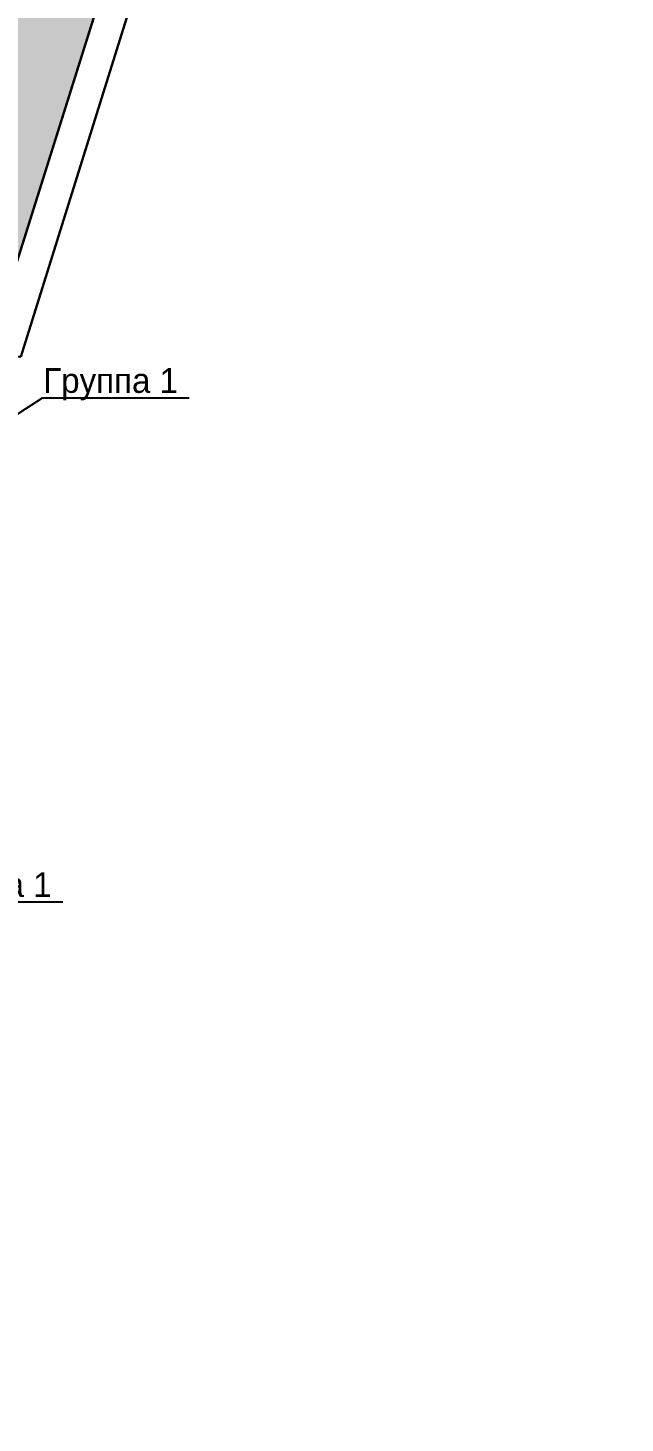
# Model space of a CAD drawing. Header units: millimetres. Extents: x -1042495 to -977915, y 3191218 to 3280168.
# Drawn here: x -985150 to -977915, y 3216048 to 3232953 of the extents above; entities that cross this region are included whole.
import ezdxf
from ezdxf import colors
from ezdxf.entities.mleader import LeaderData, LeaderLine
from ezdxf.math import Vec2, Vec3

# ---------------------------------------------------------------- set-up
doc = ezdxf.new("R2010")
doc.units = ezdxf.units.MM
for name, color, linetype in [('000 Граница', 6, 'Continuous'), ('000 дорожки', 7, 'Continuous'), ('p', 7, 'Continuous')]:
    doc.layers.add(name, color=color, linetype=linetype)
doc.layers.add('_Группы Электрика', color=7, linetype='Continuous', lineweight=15)
doc.layers.add('газон', color=7, linetype='Continuous', true_color=0xe4edc9)

msp = doc.modelspace()

# ---------------------------------------------------------------- hatches: boundary and pattern name
at = {"layer": 'газон', "true_color": 0x727430}
h = msp.add_hatch(color=67, dxfattribs=at)
h.dxf.hatch_style = 1
h.paths.add_polyline_path([(-982039.1934415962, 3240437.868548498, 0.001555495267296737), (-986421.4929189277, 3244541.330935162, 0.1043142504488368), (-989483.2661139349, 3246554.811556486, 0.02033353067488166), (-992428.9320207144, 3247590.55676479), (-993683.5321425213, 3247769.907822432), (-994230.1263911356, 3231981.14252205), (-1010809.711529467, 3232555.114312276), (-1020176.10045645, 3232879.371100113), (-1021268.91759843, 3230215.586068688), (-985642.9988891633, 3228982.245658144)])

# ---------------------------------------------------------------- linework, layer by layer
at = {"layer": '000 Граница'}
msp.add_lwpolyline([(-1033142.18717787, 3244724.491745695), (-1001307.873298857, 3279313.550128862), (-989147.2214710452, 3275033.696493968), (-980318.0226566531, 3271335.582340404), (-978370.3115422465, 3252100.353685305), (-985642.9988891818, 3228982.245658085), (-1025266.522774909, 3230353.979917452), (-1023687.257262442, 3222587.872756049), (-1023919.598242972, 3215467.274630293), (-1025057.144647811, 3210444.437963888), (-1026565.012326453, 3205550.683263883), (-1027258.090718482, 3202758.955780372), (-999185.7569582202, 3193788.550144956), (-989700.4723121859, 3215862.14240329), (-985642.9988891818, 3228982.245658085)], dxfattribs=at)
msp.add_lwpolyline([(-1033142.18717787, 3244724.491745695), (-1001307.873298857, 3279313.550128862), (-989147.2214710452, 3275033.696493968), (-980318.0226566531, 3271335.582340404), (-978370.3115422465, 3252100.353685305), (-985642.9988891818, 3228982.245658085), (-1025266.522774909, 3230353.979917452), (-1023687.257262442, 3222587.872756049), (-1023919.598242972, 3215467.274630293), (-1025057.144647811, 3210444.437963888), (-1026565.012326453, 3205550.683263883), (-1027258.090718482, 3202758.955780372), (-999185.7569582202, 3193788.550144956), (-989700.4723121859, 3215862.14240329), (-985642.9988891818, 3228982.245658085)], dxfattribs=at)
at = {"layer": '000 дорожки'}
msp.add_line((-985642.9988891818, 3228982.245658085), (-982642.1057202555, 3238521.356737778), dxfattribs=at)
at = {"layer": 'p', "color": 5, "linetype": 'Continuous', "lineweight": 30}
msp.add_lwpolyline([(-985234.7608315684, 3228968.112787709), (-1025674.760831568, 3230368.112787709), (-1026264.760831568, 3233058.112787709), (-1027264.760831568, 3235898.112787709), (-1028454.760831568, 3238328.112787709), (-1030514.760831568, 3241528.112787709), (-1032294.760831568, 3243608.112787709), (-1033584.760831568, 3244918.112787709), (-1001124.760831568, 3280168.112787709), (-989904.7608315684, 3276188.112787709), (-979914.7608315684, 3271988.112787709), (-978784.7608315684, 3260958.112787709), (-977914.7608315684, 3252418.112787709)], close=True, dxfattribs=at)

# ---------------------------------------------------------------- leaders
at = {"layer": '_Группы Электрика'}
ml = msp.add_multileader_mtext('Standard', dxfattribs=at)
ml.set_content('Группа 1', color=256)
ml.set_leader_properties()
ml.build(insert=Vec2(0, 0))
ml.multileader.update_dxf_attribs({"text_left_attachment_type": 6, "text_right_attachment_type": 6, "dogleg_length": 0.36, "arrow_head_size": 300})
ctx = ml.context
ctx.base_point, ctx.char_height, ctx.arrow_head_size, ctx.landing_gap_size, ctx.plane_origin = Vec3(-984973.4098642572, 3228471.00708049), 300, 300, 9, Vec3(-986559.7980483811, 3227561.953216554)
ctx.left_attachment, ctx.right_attachment = 6, 6
notes = []
notes.append((ctx, [(0, (1, 1, 0), (-984973.7698642572, 3228471.00708049), (1, 0), 0.3599999999999679, [(0, [(-986005.8617025726, 3227803.073409392)], 0, [])])]))
ctx.mtext.insert, ctx.mtext.flow_direction = Vec3(-984964.4098642572, 3228831.00708049), 5
ml = msp.add_multileader_mtext('Standard', dxfattribs=at)
ml.set_content('Группа 1', color=256)
ml.set_leader_properties()
ml.build(insert=Vec2(0, 0))
ml.multileader.update_dxf_attribs({"text_left_attachment_type": 6, "text_right_attachment_type": 6, "dogleg_length": 0.36, "arrow_head_size": 300})
ctx = ml.context
ctx.base_point, ctx.char_height, ctx.arrow_head_size, ctx.landing_gap_size, ctx.plane_origin = Vec3(-986504.664176771, 3222362.664563866), 300, 300, 9, Vec3(-988594.7692723643, 3221043.107524048)
ctx.left_attachment, ctx.right_attachment = 6, 6
notes.append((ctx, [(0, (1, 1, 0), (-986505.0241767709, 3222362.664563866), (1, 0), 0.3599999999999679, [(0, [(-988040.8329265558, 3221284.227716886)], 0, [])])]))
ctx.mtext.insert, ctx.mtext.flow_direction = Vec3(-986495.664176771, 3222722.664563866), 5
for ctx, leaders in notes:
    for number, flags, end, landing, length, lines in leaders:
        leader = LeaderData()
        leader.index, (leader.has_last_leader_line, leader.has_dogleg_vector, leader.attachment_direction) = number, flags
        leader.last_leader_point, leader.dogleg_vector, leader.dogleg_length = Vec3(end), Vec3(landing), length
        for number, points, colour, breaks in lines:
            line = LeaderLine()
            line.index, line.vertices, line.color, line.breaks = number, Vec3.list(points), colors.encode_raw_color(colour), breaks
            leader.lines.append(line)
        ctx.leaders.append(leader)

doc.saveas('drawing.dxf')
